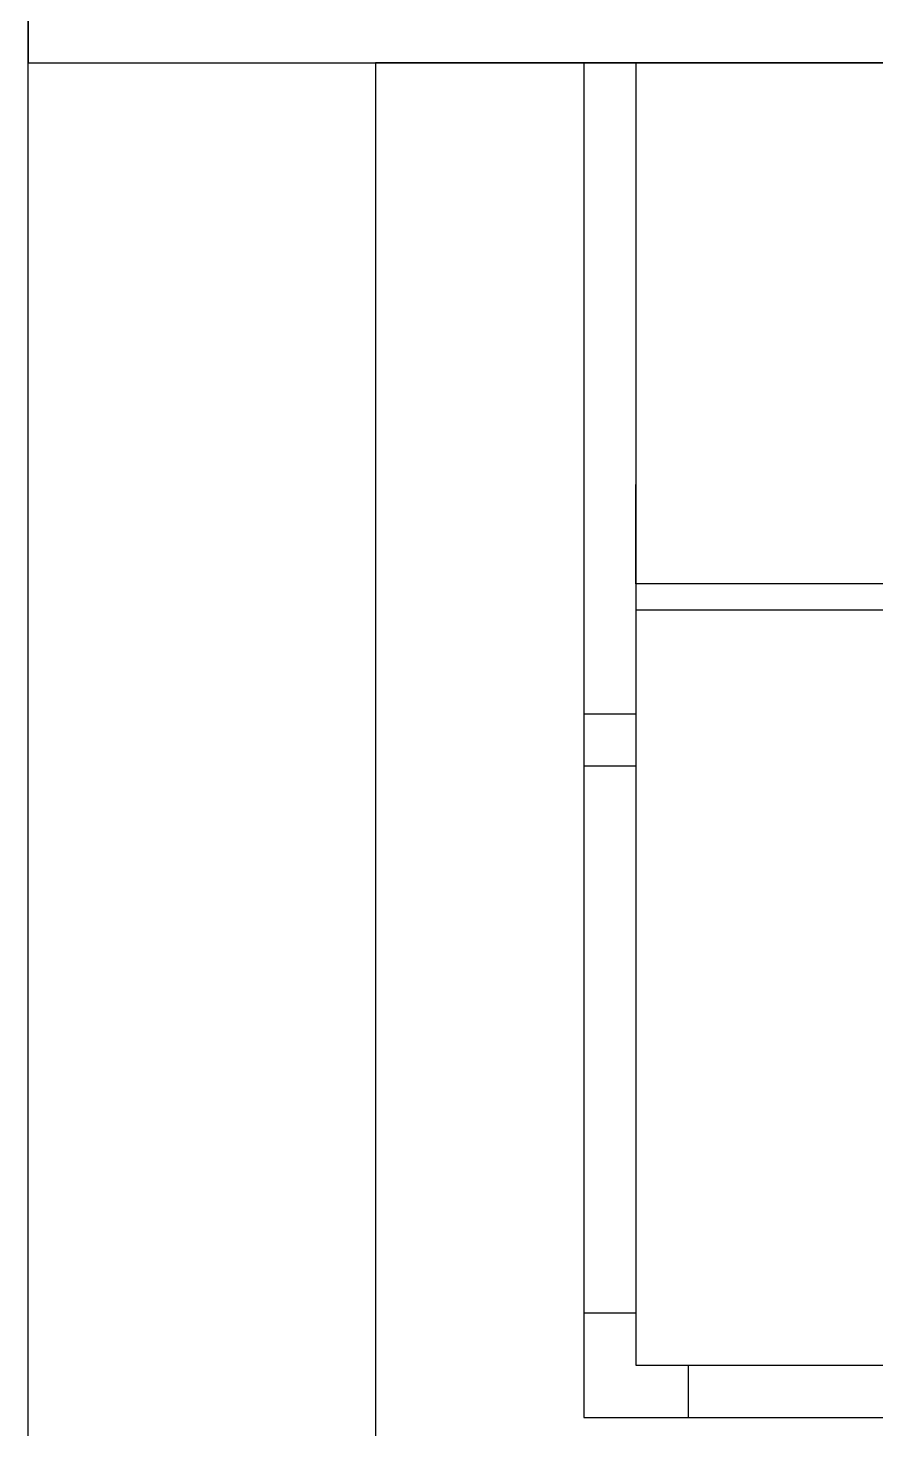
# Model space of a CAD drawing. Header units: millimetres. Extents: x 2004 to 9033, y -135 to 5682.
# Drawn here: x 5308 to 5797, y 4096 to 4902 of the extents above; entities that cross this region are included whole.
import ezdxf

# ---------------------------------------------------------------- set-up
doc = ezdxf.new("R2010")
doc.units = ezdxf.units.MM

msp = doc.modelspace()

# ---------------------------------------------------------------- linework, layer by layer
for p, q in [((5308.4, 3682.31), (5308.4, 5682.31)), ((5308.4, 5682.31), (5308.4, 4882.31)), ((5308.4, 4882.31), (5308.4, 4942.31)), ((5308.4, 4882.31), (7308.4, 4882.31)), ((5658.4, 4882.31), (5508.4, 4882.31)), ((5508.4, 4882.31), (5508.4, 3927.3)), ((6158.4, 4882.31), (5658.4, 4882.31)), ((5658.4, 4882.31), (5658.4, 4232.31)), ((5658.4, 4882.31), (5658.4, 4132.31)), ((5658.4, 4582.31), (5658.4, 4639.43)), ((6078.4, 4582.31), (5658.4, 4582.31)), ((5658.4, 4507.31), (5628.4, 4507.31)), ((5658.4, 4477.31), (5628.4, 4477.31)), ((5658.4, 4232.31), (5658.4, 4132.31)), ((5658.4, 4162.31), (5628.4, 4162.31)), ((5658.4, 4132.31), (6308.4, 4132.31)), ((5688.4, 4132.31), (5688.4, 4102.31))]:
    msp.add_line(p, q)
for points in [[(5628.4, 4882.31), (5628.4, 4102.31), (6988.4, 4102.31), (6988.4, 4882.31)], [(5658.4, 4567.31), (6078.4, 4567.31), (6078.4, 4567.31)]]:
    msp.add_lwpolyline(points)

doc.saveas('drawing.dxf')
